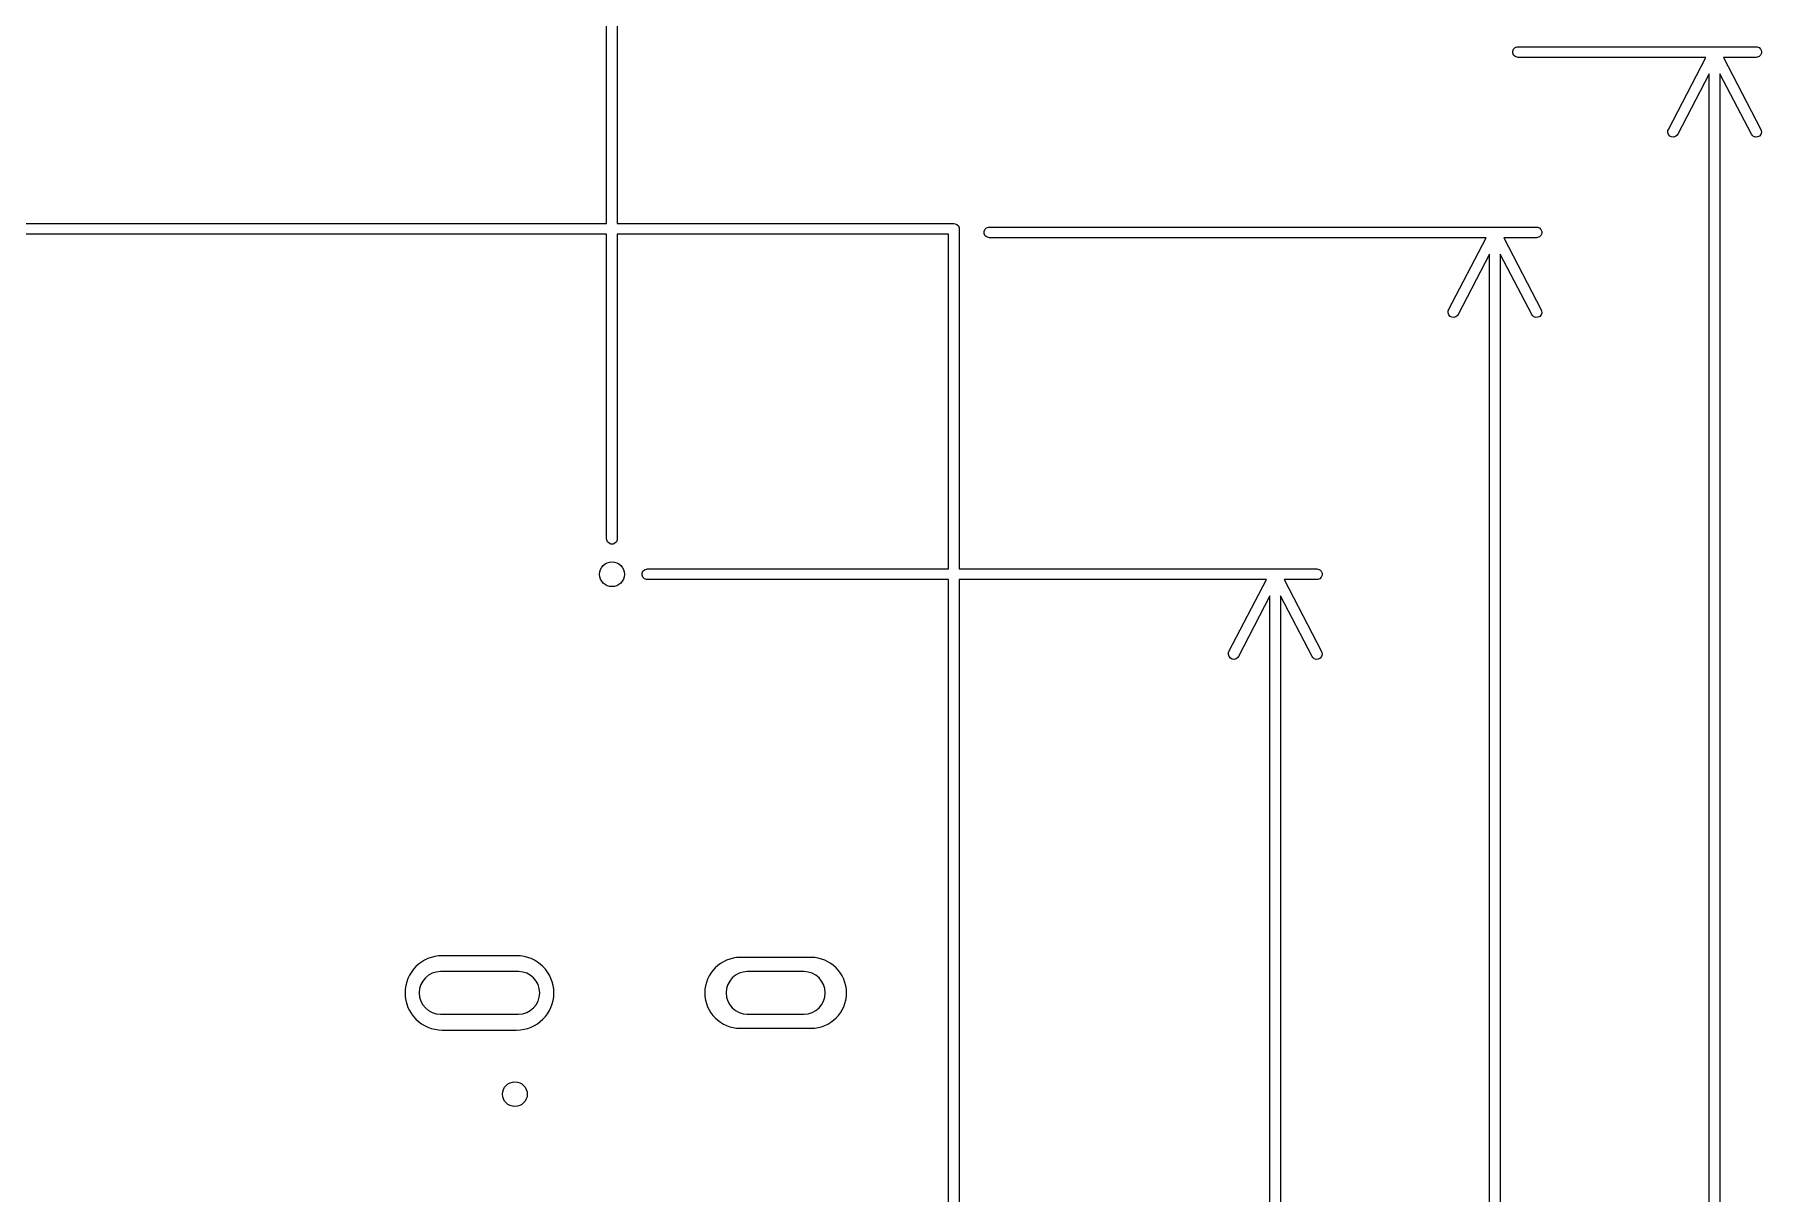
# Model space of a CAD drawing. Header units: inches. Extents: x -1 to 5.83, y -0.16 to 3.73.
# Drawn here: x 4.869 to 5.829, y 2.746 to 3.39 of the extents above; entities that cross this region are included whole.
import ezdxf

# ---------------------------------------------------------------- set-up
doc = ezdxf.new("R2010")
doc.units = ezdxf.units.IN
doc.header["$MEASUREMENT"] = 0
doc.layers.add('BLACK', color=250, linetype='CONTINUOUS')

msp = doc.modelspace()

# ---------------------------------------------------------------- linework, layer by layer
at = {"layer": 'BLACK', "linetype": 'CONTINUOUS'}
for p, q in [((5.18705, 3.28492), (5.18705, 3.64931)), ((5.19295, 3.62135), (5.19295, 3.28492)), ((5.69049, 3.38081), (5.69093, 3.38188)), ((5.69049, 3.37966), (5.69049, 3.38081)), ((5.69093, 3.3786), (5.69049, 3.37966)), ((5.69093, 3.38188), (5.69175, 3.38269)), ((5.69175, 3.37778), (5.69093, 3.3786)), ((5.69175, 3.38269), (5.69281, 3.38313)), ((5.69281, 3.37734), (5.69175, 3.37778)), ((5.69281, 3.38313), (5.69339, 3.38319)), ((5.69339, 3.37728), (5.69281, 3.37734)), ((5.69339, 3.38319), (5.82569, 3.38319)), ((5.79773, 3.37728), (5.69339, 3.37728)), ((5.77689, 3.33725), (5.79773, 3.37728)), ((5.82569, 3.37728), (5.80746, 3.37728)), ((5.80746, 3.37728), (5.82831, 3.33725)), ((5.82569, 3.38319), (5.82626, 3.38313)), ((5.82626, 3.37734), (5.82569, 3.37728)), ((5.82626, 3.38313), (5.82733, 3.38269)), ((5.82733, 3.37778), (5.82626, 3.37734)), ((5.82733, 3.38269), (5.82814, 3.38188)), ((5.82814, 3.3786), (5.82733, 3.37778)), ((5.82814, 3.38188), (5.82858, 3.38081)), ((5.82858, 3.37966), (5.82814, 3.3786)), ((5.82858, 3.38081), (5.82858, 3.37966)), ((5.79965, 3.36817), (5.78213, 3.33452)), ((5.79965, 0.0123), (5.79965, 3.36817)), ((5.82307, 3.33452), (5.80555, 3.36817)), ((5.80555, 3.36817), (5.80555, 0.0123)), ((5.77658, 3.33556), (5.77668, 3.33671)), ((5.77692, 3.33447), (5.77658, 3.33556)), ((5.77668, 3.33671), (5.77689, 3.33725)), ((5.77766, 3.33358), (5.77692, 3.33447)), ((5.77868, 3.33305), (5.77766, 3.33358)), ((5.77983, 3.33295), (5.77868, 3.33305)), ((5.78093, 3.3333), (5.77983, 3.33295)), ((5.78181, 3.33404), (5.78093, 3.3333)), ((5.78213, 3.33452), (5.78181, 3.33404)), ((5.82338, 3.33404), (5.82307, 3.33452)), ((5.82427, 3.3333), (5.82338, 3.33404)), ((5.82536, 3.33295), (5.82427, 3.3333)), ((5.82651, 3.33305), (5.82536, 3.33295)), ((5.82753, 3.33358), (5.82651, 3.33305)), ((5.82827, 3.33447), (5.82753, 3.33358)), ((5.82862, 3.33556), (5.82827, 3.33447)), ((5.82831, 3.33725), (5.82852, 3.33671)), ((5.82852, 3.33671), (5.82862, 3.33556)), ((0, 3.28492), (5.18705, 3.28492)), ((5.19295, 3.28492), (5.38, 3.28492)), ((5.38, 3.28492), (5.38058, 3.28486)), ((5.38058, 3.28486), (5.38164, 3.28442)), ((5.38164, 3.28442), (5.38246, 3.28361)), ((5.38246, 3.28361), (5.3829, 3.28254)), ((5.3829, 3.28254), (5.38295, 3.28197)), ((5.38295, 3.28197), (5.38295, 3.09295)), ((5.39679, 3.28058), (5.39723, 3.28164)), ((5.39723, 3.28164), (5.39804, 3.28246)), ((5.39804, 3.28246), (5.39911, 3.2829)), ((5.39911, 3.2829), (5.39969, 3.28295)), ((5.39969, 3.28295), (5.70364, 3.28295)), ((5.70364, 3.28295), (5.70421, 3.2829)), ((5.70421, 3.2829), (5.70528, 3.28246)), ((5.70528, 3.28246), (5.70609, 3.28164)), ((5.70609, 3.28164), (5.70653, 3.28058)), ((5.18705, 3.27902), (0.00295, 3.27902)), ((5.18705, 3.10969), (5.18705, 3.27902)), ((5.19295, 3.27902), (5.19295, 3.10969)), ((5.37705, 3.27902), (5.19295, 3.27902)), ((5.37705, 3.09295), (5.37705, 3.27902)), ((5.39679, 3.27942), (5.39679, 3.28058)), ((5.39723, 3.27836), (5.39679, 3.27942)), ((5.39804, 3.27754), (5.39723, 3.27836)), ((5.39911, 3.2771), (5.39804, 3.27754)), ((5.39969, 3.27705), (5.39911, 3.2771)), ((5.67569, 3.27705), (5.39969, 3.27705)), ((5.65484, 3.23701), (5.67569, 3.27705)), ((5.70364, 3.27705), (5.68542, 3.27705)), ((5.68542, 3.27705), (5.70626, 3.23701)), ((5.70421, 3.2771), (5.70364, 3.27705)), ((5.70528, 3.27754), (5.70421, 3.2771)), ((5.70609, 3.27836), (5.70528, 3.27754)), ((5.70653, 3.27942), (5.70609, 3.27836)), ((5.70653, 3.28058), (5.70653, 3.27942)), ((5.6776, 3.26793), (5.66008, 3.23429)), ((5.6776, 0.11207), (5.6776, 3.26793)), ((5.70102, 3.23429), (5.6835, 3.26793)), ((5.6835, 3.26793), (5.6835, 0.11207)), ((5.65453, 3.23533), (5.65463, 3.23648)), ((5.65487, 3.23423), (5.65453, 3.23533)), ((5.65463, 3.23648), (5.65484, 3.23701)), ((5.65562, 3.23335), (5.65487, 3.23423)), ((5.65664, 3.23281), (5.65562, 3.23335)), ((5.65977, 3.2338), (5.65888, 3.23306)), ((5.66008, 3.23429), (5.65977, 3.2338)), ((5.70134, 3.2338), (5.70102, 3.23429)), ((5.70222, 3.23306), (5.70134, 3.2338)), ((5.70549, 3.23335), (5.70446, 3.23281)), ((5.70623, 3.23423), (5.70549, 3.23335)), ((5.70657, 3.23533), (5.70623, 3.23423)), ((5.70626, 3.23701), (5.70647, 3.23648)), ((5.70647, 3.23648), (5.70657, 3.23533)), ((5.65779, 3.23271), (5.65664, 3.23281)), ((5.65888, 3.23306), (5.65779, 3.23271)), ((5.70332, 3.23271), (5.70222, 3.23306)), ((5.70446, 3.23281), (5.70332, 3.23271)), ((5.1871, 3.10911), (5.18705, 3.10969)), ((5.18754, 3.10804), (5.1871, 3.10911)), ((5.1929, 3.10911), (5.19246, 3.10804)), ((5.19295, 3.10969), (5.1929, 3.10911)), ((5.18836, 3.10723), (5.18754, 3.10804)), ((5.18942, 3.10679), (5.18836, 3.10723)), ((5.19058, 3.10679), (5.18942, 3.10679)), ((5.19164, 3.10723), (5.19058, 3.10679)), ((5.19246, 3.10804), (5.19164, 3.10723)), ((5.20679, 3.09058), (5.20723, 3.09164)), ((5.20679, 3.08942), (5.20679, 3.09058)), ((5.20723, 3.08836), (5.20679, 3.08942)), ((5.20723, 3.09164), (5.20804, 3.09246)), ((5.20804, 3.09246), (5.20911, 3.0929)), ((5.20911, 3.0929), (5.20969, 3.09295)), ((5.20969, 3.09295), (5.37705, 3.09295)), ((5.38295, 3.09295), (5.58159, 3.09295)), ((5.58159, 3.09295), (5.58217, 3.0929)), ((5.58217, 3.0929), (5.58323, 3.09246)), ((5.58323, 3.09246), (5.58405, 3.09164)), ((5.58405, 3.09164), (5.58449, 3.09058)), ((5.58449, 3.08942), (5.58405, 3.08836)), ((5.58449, 3.09058), (5.58449, 3.08942)), ((5.20804, 3.08754), (5.20723, 3.08836)), ((5.20911, 3.0871), (5.20804, 3.08754)), ((5.20969, 3.08705), (5.20911, 3.0871)), ((5.37705, 3.08705), (5.20969, 3.08705)), ((5.37705, 0.29295), (5.37705, 3.08705)), ((5.38295, 3.08705), (5.38295, 0.29295)), ((5.55364, 3.08705), (5.38295, 3.08705)), ((5.5328, 3.04701), (5.55364, 3.08705)), ((5.58159, 3.08705), (5.56337, 3.08705)), ((5.56337, 3.08705), (5.58421, 3.04701)), ((5.58217, 3.0871), (5.58159, 3.08705)), ((5.58323, 3.08754), (5.58217, 3.0871)), ((5.58405, 3.08836), (5.58323, 3.08754)), ((5.55555, 3.07793), (5.53804, 3.04429)), ((5.55555, 0.30207), (5.55555, 3.07793)), ((5.57897, 3.04429), (5.56146, 3.07793)), ((5.56146, 3.07793), (5.56146, 0.30207)), ((5.53248, 3.04533), (5.53258, 3.04648)), ((5.53283, 3.04423), (5.53248, 3.04533)), ((5.53258, 3.04648), (5.5328, 3.04701)), ((5.53357, 3.04335), (5.53283, 3.04423)), ((5.53459, 3.04281), (5.53357, 3.04335)), ((5.53574, 3.04271), (5.53459, 3.04281)), ((5.53684, 3.04306), (5.53574, 3.04271)), ((5.53772, 3.0438), (5.53684, 3.04306)), ((5.53804, 3.04429), (5.53772, 3.0438)), ((5.57929, 3.0438), (5.57897, 3.04429)), ((5.58017, 3.04306), (5.57929, 3.0438)), ((5.58127, 3.04271), (5.58017, 3.04306)), ((5.58242, 3.04281), (5.58127, 3.04271)), ((5.58344, 3.04335), (5.58242, 3.04281)), ((5.58418, 3.04423), (5.58344, 3.04335)), ((5.58453, 3.04533), (5.58418, 3.04423)), ((5.58421, 3.04701), (5.58443, 3.04648)), ((5.58443, 3.04648), (5.58453, 3.04533)), ((5.13803, 2.86913), (5.09472, 2.86913)), ((5.13705, 2.87799), (5.09571, 2.87799)), ((5.30063, 2.87701), (5.26126, 2.87701)), ((5.29669, 2.86913), (5.2652, 2.86913)), ((5.09472, 2.84551), (5.13803, 2.84551)), ((5.2652, 2.84551), (5.29669, 2.84551)), ((5.09571, 2.83665), (5.13705, 2.83665)), ((5.26126, 2.83764), (5.30063, 2.83764))]:
    msp.add_line(p, q, dxfattribs=at)
at = {"layer": 'BLACK'}
for centre in [(5.19, 3.09), (5.19, 3.09), (5.13606, 2.80102), (5.13606, 2.80102)]:
    msp.add_circle(centre, 0.00689, dxfattribs=at)
for centre, radius, start, end in [((5.09571, 2.85732), 0.02067, 90, 270), ((5.09472, 2.85732), 0.01181, 90, 270), ((5.13705, 2.85732), 0.02067, 270, 450), ((5.13803, 2.85732), 0.01181, 270, 450), ((5.26126, 2.85732), 0.01969, 90, 270), ((5.2652, 2.85732), 0.01181, 90, 270), ((5.29669, 2.85732), 0.01181, 270, 450), ((5.30063, 2.85732), 0.01969, 270, 450)]:
    msp.add_arc(centre, radius, start, end, dxfattribs=at)

doc.saveas('drawing.dxf')
